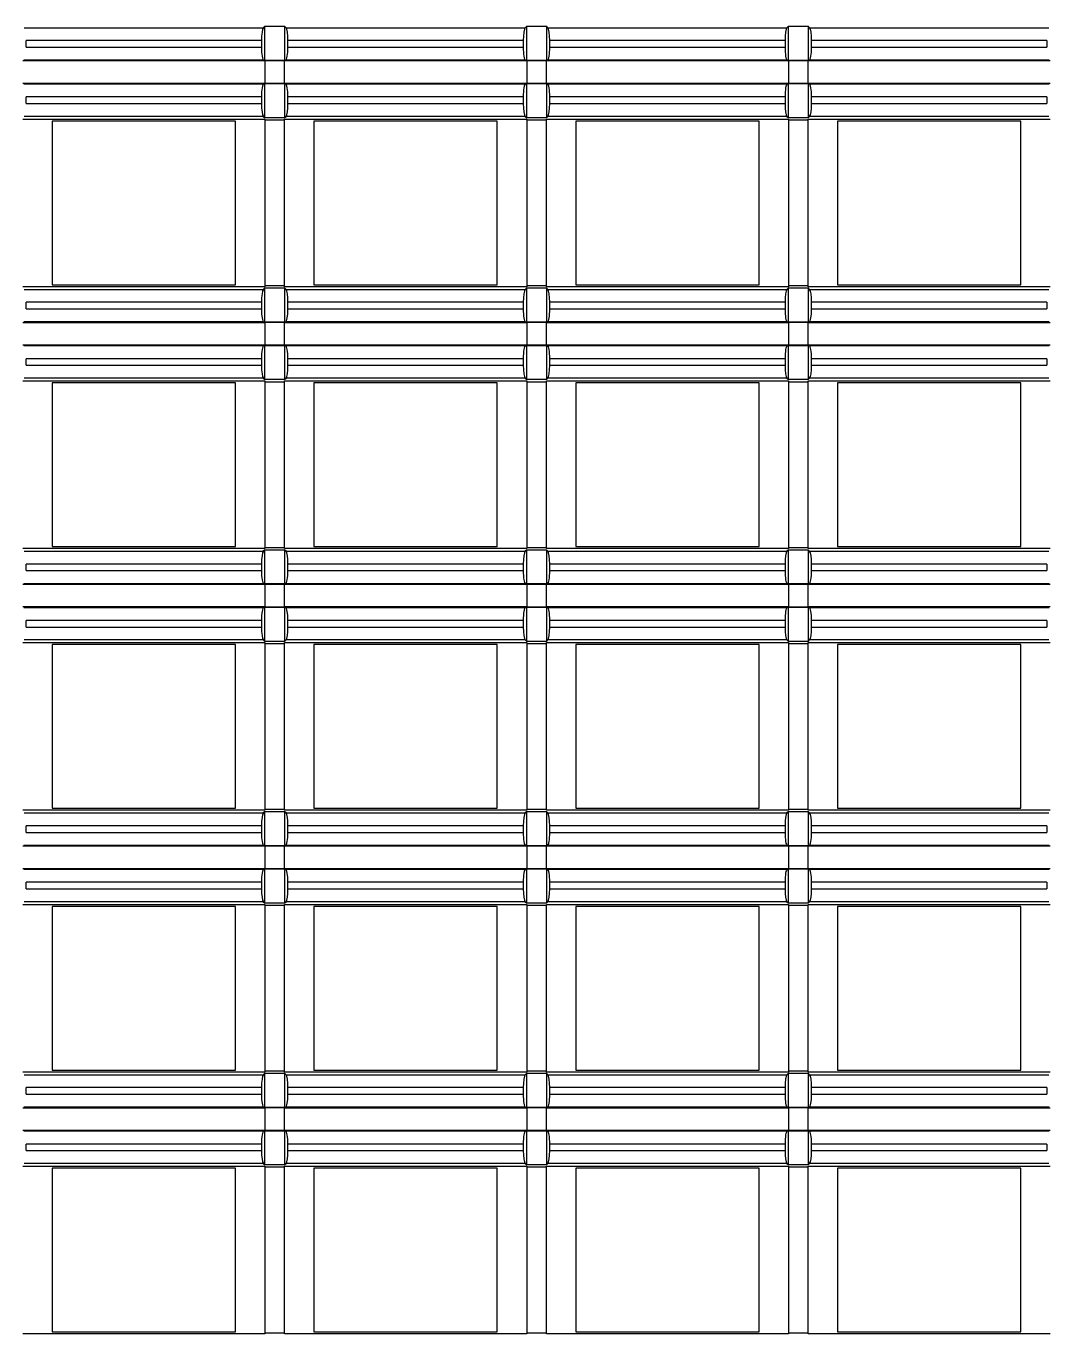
# Model space of a CAD drawing. Header units: inches. Extents: x 0 to 653, y 0 to 346.
# Drawn here: x 36.13 to 51.72, y 260.1 to 280.08 of the extents above; entities that cross this region are included whole.
import ezdxf

# ---------------------------------------------------------------- set-up
doc = ezdxf.new("R2010")
doc.units = ezdxf.units.IN
doc.header["$LTSCALE"] = 35.925693
doc.header["$MEASUREMENT"] = 0
doc.layers.add('2', color=7, linetype='CONTINUOUS')

msp = doc.modelspace()

# ---------------------------------------------------------------- linework, layer by layer
at = {"layer": '2', "color": 132, "linetype": 'Continuous', "true_color": 0x00cccc}
for p, q in [((36.096, 280.058), (39.749, 280.058)), ((39.773, 280.082), (39.749, 280.058)), ((39.773, 279.558), (39.773, 280.082)), ((39.773, 280.082), (40.073, 280.082)), ((40.073, 280.082), (40.073, 279.558)), ((40.096, 280.058), (40.073, 280.082)), ((40.096, 280.058), (43.749, 280.058)), ((43.773, 280.082), (43.749, 280.058)), ((43.773, 279.558), (43.773, 280.082)), ((43.773, 280.082), (44.073, 280.082)), ((44.073, 280.082), (44.073, 279.558)), ((44.096, 280.058), (44.073, 280.082)), ((44.096, 280.058), (47.749, 280.058)), ((47.773, 280.082), (47.749, 280.058)), ((47.773, 279.558), (47.773, 280.082)), ((47.773, 280.082), (48.073, 280.082)), ((48.073, 280.082), (48.073, 279.558)), ((48.096, 280.058), (48.073, 280.082)), ((48.096, 280.058), (51.749, 280.058)), ((36.125, 279.762), (36.125, 279.861)), ((39.72, 279.861), (36.125, 279.861)), ((36.125, 279.762), (39.72, 279.762)), ((39.72, 279.861), (39.72, 279.762)), ((40.125, 279.762), (40.125, 279.861)), ((43.72, 279.861), (40.125, 279.861)), ((40.125, 279.762), (43.72, 279.762)), ((43.72, 279.861), (43.72, 279.762)), ((44.125, 279.762), (44.125, 279.861)), ((47.72, 279.861), (44.125, 279.861)), ((44.125, 279.762), (47.72, 279.762)), ((47.72, 279.861), (47.72, 279.762)), ((48.125, 279.762), (48.125, 279.861)), ((51.72, 279.861), (48.125, 279.861)), ((48.125, 279.762), (51.72, 279.762)), ((51.72, 279.861), (51.72, 279.762)), ((36.073, 279.555), (39.773, 279.555)), ((39.754, 279.562), (36.091, 279.562)), ((39.754, 279.562), (39.773, 279.558)), ((40.073, 279.558), (39.773, 279.558)), ((39.773, 279.555), (39.773, 279.207)), ((40.073, 279.551), (39.773, 279.551)), ((40.073, 279.558), (40.091, 279.562)), ((40.073, 279.207), (40.073, 279.555)), ((40.073, 279.555), (43.773, 279.555)), ((43.754, 279.562), (40.091, 279.562)), ((43.754, 279.562), (43.773, 279.558)), ((44.073, 279.558), (43.773, 279.558)), ((43.773, 279.555), (43.773, 279.207)), ((44.073, 279.551), (43.773, 279.551)), ((44.073, 279.558), (44.091, 279.562)), ((44.073, 279.207), (44.073, 279.555)), ((44.073, 279.555), (47.773, 279.555)), ((47.754, 279.562), (44.091, 279.562)), ((47.754, 279.562), (47.773, 279.558)), ((48.073, 279.558), (47.773, 279.558)), ((47.773, 279.555), (47.773, 279.207)), ((48.073, 279.551), (47.773, 279.551)), ((48.073, 279.558), (48.091, 279.562)), ((48.073, 279.207), (48.073, 279.555)), ((48.073, 279.555), (51.773, 279.555)), ((51.754, 279.562), (48.091, 279.562)), ((39.773, 279.207), (36.073, 279.207)), ((36.091, 279.2), (39.754, 279.2)), ((39.773, 279.203), (39.754, 279.2)), ((39.773, 279.21), (40.073, 279.21)), ((39.773, 278.68), (39.773, 279.203)), ((39.773, 279.203), (40.073, 279.203)), ((43.773, 279.207), (40.073, 279.207)), ((40.073, 279.203), (40.073, 278.68)), ((40.091, 279.2), (40.073, 279.203)), ((40.091, 279.2), (43.754, 279.2)), ((43.773, 279.203), (43.754, 279.2)), ((43.773, 279.21), (44.073, 279.21)), ((43.773, 278.68), (43.773, 279.203)), ((43.773, 279.203), (44.073, 279.203)), ((47.773, 279.207), (44.073, 279.207)), ((44.073, 279.203), (44.073, 278.68)), ((44.091, 279.2), (44.073, 279.203)), ((44.091, 279.2), (47.754, 279.2)), ((47.773, 279.203), (47.754, 279.2)), ((47.773, 279.21), (48.073, 279.21)), ((47.773, 278.68), (47.773, 279.203)), ((47.773, 279.203), (48.073, 279.203)), ((51.773, 279.207), (48.073, 279.207)), ((48.073, 279.203), (48.073, 278.68)), ((48.091, 279.2), (48.073, 279.203)), ((48.091, 279.2), (51.754, 279.2)), ((36.125, 278.9), (36.125, 279)), ((39.72, 279), (36.125, 279)), ((39.72, 279), (39.72, 278.9)), ((40.125, 278.9), (40.125, 279)), ((43.72, 279), (40.125, 279)), ((43.72, 279), (43.72, 278.9)), ((44.125, 278.9), (44.125, 279)), ((47.72, 279), (44.125, 279)), ((47.72, 279), (47.72, 278.9)), ((48.125, 278.9), (48.125, 279)), ((51.72, 279), (48.125, 279)), ((51.72, 279), (51.72, 278.9)), ((36.125, 278.9), (39.72, 278.9)), ((40.125, 278.9), (43.72, 278.9)), ((44.125, 278.9), (47.72, 278.9)), ((48.125, 278.9), (51.72, 278.9)), ((36.073, 278.662), (39.773, 278.662)), ((39.749, 278.703), (36.096, 278.703)), ((36.523, 278.631), (36.523, 276.131)), ((39.323, 278.631), (36.523, 278.631)), ((39.323, 276.131), (39.323, 278.631)), ((39.749, 278.703), (39.773, 278.68)), ((40.073, 278.68), (39.773, 278.68)), ((39.773, 278.662), (39.773, 276.099)), ((40.073, 278.644), (39.773, 278.644)), ((40.073, 278.68), (40.096, 278.703)), ((40.073, 276.099), (40.073, 278.662)), ((40.073, 278.662), (43.773, 278.662)), ((43.749, 278.703), (40.096, 278.703)), ((40.523, 278.631), (40.523, 276.131)), ((43.323, 278.631), (40.523, 278.631)), ((43.323, 276.131), (43.323, 278.631)), ((43.749, 278.703), (43.773, 278.68)), ((44.073, 278.68), (43.773, 278.68)), ((43.773, 278.662), (43.773, 276.099)), ((44.073, 278.644), (43.773, 278.644)), ((44.073, 278.68), (44.096, 278.703)), ((44.073, 276.099), (44.073, 278.662)), ((44.073, 278.662), (47.773, 278.662)), ((47.749, 278.703), (44.096, 278.703)), ((44.523, 278.631), (44.523, 276.131)), ((47.323, 278.631), (44.523, 278.631)), ((47.323, 276.131), (47.323, 278.631)), ((47.749, 278.703), (47.773, 278.68)), ((48.073, 278.68), (47.773, 278.68)), ((47.773, 278.662), (47.773, 276.099)), ((48.073, 278.644), (47.773, 278.644)), ((48.073, 278.68), (48.096, 278.703)), ((48.073, 276.099), (48.073, 278.662)), ((48.073, 278.662), (51.773, 278.662)), ((51.749, 278.703), (48.096, 278.703)), ((48.523, 278.631), (48.523, 276.131)), ((51.323, 278.631), (48.523, 278.631)), ((51.323, 276.131), (51.323, 278.631)), ((39.773, 276.099), (36.073, 276.099)), ((36.096, 276.059), (39.749, 276.059)), ((36.523, 276.131), (39.323, 276.131)), ((39.773, 276.082), (39.749, 276.059)), ((39.773, 276.117), (40.073, 276.117)), ((39.773, 275.558), (39.773, 276.082)), ((39.773, 276.082), (40.073, 276.082)), ((43.773, 276.099), (40.073, 276.099)), ((40.073, 276.082), (40.073, 275.558)), ((40.096, 276.059), (40.073, 276.082)), ((40.096, 276.059), (43.749, 276.059)), ((40.523, 276.131), (43.323, 276.131)), ((43.773, 276.082), (43.749, 276.059)), ((43.773, 276.117), (44.073, 276.117)), ((43.773, 275.558), (43.773, 276.082)), ((43.773, 276.082), (44.073, 276.082)), ((47.773, 276.099), (44.073, 276.099)), ((44.073, 276.082), (44.073, 275.558)), ((44.096, 276.059), (44.073, 276.082)), ((44.096, 276.059), (47.749, 276.059)), ((44.523, 276.131), (47.323, 276.131)), ((47.773, 276.082), (47.749, 276.059)), ((47.773, 276.117), (48.073, 276.117)), ((47.773, 275.558), (47.773, 276.082)), ((47.773, 276.082), (48.073, 276.082)), ((51.773, 276.099), (48.073, 276.099)), ((48.073, 276.082), (48.073, 275.558)), ((48.096, 276.059), (48.073, 276.082)), ((48.096, 276.059), (51.749, 276.059)), ((48.523, 276.131), (51.323, 276.131)), ((36.125, 275.762), (36.125, 275.862)), ((39.72, 275.862), (36.125, 275.862)), ((36.125, 275.762), (39.72, 275.762)), ((39.72, 275.862), (39.72, 275.762)), ((40.125, 275.762), (40.125, 275.862)), ((43.72, 275.862), (40.125, 275.862)), ((40.125, 275.762), (43.72, 275.762)), ((43.72, 275.862), (43.72, 275.762)), ((44.125, 275.762), (44.125, 275.862)), ((47.72, 275.862), (44.125, 275.862)), ((44.125, 275.762), (47.72, 275.762)), ((47.72, 275.862), (47.72, 275.762)), ((48.125, 275.762), (48.125, 275.862)), ((51.72, 275.862), (48.125, 275.862)), ((48.125, 275.762), (51.72, 275.762)), ((51.72, 275.862), (51.72, 275.762)), ((36.073, 275.555), (39.773, 275.555)), ((39.754, 275.562), (36.091, 275.562)), ((39.754, 275.562), (39.773, 275.558)), ((40.073, 275.558), (39.773, 275.558)), ((39.773, 275.555), (39.773, 275.207)), ((40.073, 275.558), (40.091, 275.562)), ((40.073, 275.207), (40.073, 275.555)), ((40.073, 275.555), (43.773, 275.555)), ((43.754, 275.562), (40.091, 275.562)), ((43.754, 275.562), (43.773, 275.558)), ((44.073, 275.558), (43.773, 275.558)), ((43.773, 275.555), (43.773, 275.207)), ((44.073, 275.558), (44.091, 275.562)), ((44.073, 275.207), (44.073, 275.555)), ((44.073, 275.555), (47.773, 275.555)), ((47.754, 275.562), (44.091, 275.562)), ((47.754, 275.562), (47.773, 275.558)), ((48.073, 275.558), (47.773, 275.558)), ((47.773, 275.555), (47.773, 275.207)), ((48.073, 275.558), (48.091, 275.562)), ((48.073, 275.207), (48.073, 275.555)), ((48.073, 275.555), (51.773, 275.555)), ((51.754, 275.562), (48.091, 275.562)), ((40.073, 275.551), (39.773, 275.551)), ((44.073, 275.551), (43.773, 275.551)), ((48.073, 275.551), (47.773, 275.551)), ((39.773, 275.207), (36.073, 275.207)), ((36.091, 275.2), (39.754, 275.2)), ((39.773, 275.203), (39.754, 275.2)), ((39.773, 275.21), (40.073, 275.21)), ((39.773, 274.68), (39.773, 275.203)), ((39.773, 275.203), (40.073, 275.203)), ((43.773, 275.207), (40.073, 275.207)), ((40.073, 275.203), (40.073, 274.68)), ((40.091, 275.2), (40.073, 275.203)), ((40.091, 275.2), (43.754, 275.2)), ((43.773, 275.203), (43.754, 275.2)), ((43.773, 275.21), (44.073, 275.21)), ((43.773, 274.68), (43.773, 275.203)), ((43.773, 275.203), (44.073, 275.203)), ((47.773, 275.207), (44.073, 275.207)), ((44.073, 275.203), (44.073, 274.68)), ((44.091, 275.2), (44.073, 275.203)), ((44.091, 275.2), (47.754, 275.2)), ((47.773, 275.203), (47.754, 275.2)), ((47.773, 275.21), (48.073, 275.21)), ((47.773, 274.68), (47.773, 275.203)), ((47.773, 275.203), (48.073, 275.203)), ((51.773, 275.207), (48.073, 275.207)), ((48.073, 275.203), (48.073, 274.68)), ((48.091, 275.2), (48.073, 275.203)), ((48.091, 275.2), (51.754, 275.2)), ((36.125, 274.9), (36.125, 275)), ((39.72, 275), (36.125, 275)), ((39.72, 275), (39.72, 274.9)), ((40.125, 274.9), (40.125, 275)), ((43.72, 275), (40.125, 275)), ((43.72, 275), (43.72, 274.9)), ((44.125, 274.9), (44.125, 275)), ((47.72, 275), (44.125, 275)), ((47.72, 275), (47.72, 274.9)), ((48.125, 274.9), (48.125, 275)), ((51.72, 275), (48.125, 275)), ((51.72, 275), (51.72, 274.9)), ((36.125, 274.9), (39.72, 274.9)), ((40.125, 274.9), (43.72, 274.9)), ((44.125, 274.9), (47.72, 274.9)), ((48.125, 274.9), (51.72, 274.9)), ((36.073, 274.662), (39.773, 274.662)), ((39.749, 274.703), (36.096, 274.703)), ((36.523, 274.631), (36.523, 272.131)), ((39.323, 274.631), (36.523, 274.631)), ((39.323, 272.131), (39.323, 274.631)), ((39.749, 274.703), (39.773, 274.68)), ((40.073, 274.68), (39.773, 274.68)), ((39.773, 274.662), (39.773, 272.1)), ((40.073, 274.644), (39.773, 274.644)), ((40.073, 274.68), (40.096, 274.703)), ((40.073, 272.1), (40.073, 274.662)), ((40.073, 274.662), (43.773, 274.662)), ((43.749, 274.703), (40.096, 274.703)), ((40.523, 274.631), (40.523, 272.131)), ((43.323, 274.631), (40.523, 274.631)), ((43.323, 272.131), (43.323, 274.631)), ((43.749, 274.703), (43.773, 274.68)), ((44.073, 274.68), (43.773, 274.68)), ((43.773, 274.662), (43.773, 272.1)), ((44.073, 274.644), (43.773, 274.644)), ((44.073, 274.68), (44.096, 274.703)), ((44.073, 272.1), (44.073, 274.662)), ((44.073, 274.662), (47.773, 274.662)), ((47.749, 274.703), (44.096, 274.703)), ((44.523, 274.631), (44.523, 272.131)), ((47.323, 274.631), (44.523, 274.631)), ((47.323, 272.131), (47.323, 274.631)), ((47.749, 274.703), (47.773, 274.68)), ((48.073, 274.68), (47.773, 274.68)), ((47.773, 274.662), (47.773, 272.1)), ((48.073, 274.644), (47.773, 274.644)), ((48.073, 274.68), (48.096, 274.703)), ((48.073, 272.1), (48.073, 274.662)), ((48.073, 274.662), (51.773, 274.662)), ((51.749, 274.703), (48.096, 274.703)), ((48.523, 274.631), (48.523, 272.131)), ((51.323, 274.631), (48.523, 274.631)), ((51.323, 272.131), (51.323, 274.631)), ((39.773, 272.1), (36.073, 272.1)), ((36.096, 272.059), (39.749, 272.059)), ((36.523, 272.131), (39.323, 272.131)), ((39.773, 272.082), (39.749, 272.059)), ((39.773, 272.117), (40.073, 272.117)), ((39.773, 271.558), (39.773, 272.082)), ((39.773, 272.082), (40.073, 272.082)), ((43.773, 272.1), (40.073, 272.1)), ((40.073, 272.082), (40.073, 271.558)), ((40.096, 272.059), (40.073, 272.082)), ((40.096, 272.059), (43.749, 272.059)), ((40.523, 272.131), (43.323, 272.131)), ((43.773, 272.082), (43.749, 272.059)), ((43.773, 272.117), (44.073, 272.117)), ((43.773, 271.558), (43.773, 272.082)), ((43.773, 272.082), (44.073, 272.082)), ((47.773, 272.1), (44.073, 272.1)), ((44.073, 272.082), (44.073, 271.558)), ((44.096, 272.059), (44.073, 272.082)), ((44.096, 272.059), (47.749, 272.059)), ((44.523, 272.131), (47.323, 272.131)), ((47.773, 272.082), (47.749, 272.059)), ((47.773, 272.117), (48.073, 272.117)), ((47.773, 271.558), (47.773, 272.082)), ((47.773, 272.082), (48.073, 272.082)), ((51.773, 272.1), (48.073, 272.1)), ((48.073, 272.082), (48.073, 271.558)), ((48.096, 272.059), (48.073, 272.082)), ((48.096, 272.059), (51.749, 272.059)), ((48.523, 272.131), (51.323, 272.131)), ((36.125, 271.762), (36.125, 271.862)), ((39.72, 271.862), (36.125, 271.862)), ((36.125, 271.762), (39.72, 271.762)), ((39.72, 271.862), (39.72, 271.762)), ((40.125, 271.762), (40.125, 271.862)), ((43.72, 271.862), (40.125, 271.862)), ((40.125, 271.762), (43.72, 271.762)), ((43.72, 271.862), (43.72, 271.762)), ((44.125, 271.762), (44.125, 271.862)), ((47.72, 271.862), (44.125, 271.862)), ((44.125, 271.762), (47.72, 271.762)), ((47.72, 271.862), (47.72, 271.762)), ((48.125, 271.762), (48.125, 271.862)), ((51.72, 271.862), (48.125, 271.862)), ((48.125, 271.762), (51.72, 271.762)), ((51.72, 271.862), (51.72, 271.762)), ((39.754, 271.562), (36.091, 271.562)), ((39.754, 271.562), (39.773, 271.558)), ((40.073, 271.558), (39.773, 271.558)), ((40.073, 271.558), (40.091, 271.562)), ((43.754, 271.562), (40.091, 271.562)), ((43.754, 271.562), (43.773, 271.558)), ((44.073, 271.558), (43.773, 271.558)), ((44.073, 271.558), (44.091, 271.562)), ((47.754, 271.562), (44.091, 271.562)), ((47.754, 271.562), (47.773, 271.558)), ((48.073, 271.558), (47.773, 271.558)), ((48.073, 271.558), (48.091, 271.562)), ((51.754, 271.562), (48.091, 271.562)), ((36.073, 271.555), (39.773, 271.555)), ((39.773, 271.555), (39.773, 271.207)), ((40.073, 271.551), (39.773, 271.551)), ((40.073, 271.207), (40.073, 271.555)), ((40.073, 271.555), (43.773, 271.555)), ((43.773, 271.555), (43.773, 271.207)), ((44.073, 271.551), (43.773, 271.551)), ((44.073, 271.207), (44.073, 271.555)), ((44.073, 271.555), (47.773, 271.555)), ((47.773, 271.555), (47.773, 271.207)), ((48.073, 271.551), (47.773, 271.551)), ((48.073, 271.207), (48.073, 271.555)), ((48.073, 271.555), (51.773, 271.555)), ((39.773, 271.207), (36.073, 271.207)), ((36.091, 271.2), (39.754, 271.2)), ((39.773, 271.203), (39.754, 271.2)), ((39.773, 271.21), (40.073, 271.21)), ((39.773, 270.68), (39.773, 271.203)), ((39.773, 271.203), (40.073, 271.203)), ((43.773, 271.207), (40.073, 271.207)), ((40.073, 271.203), (40.073, 270.68)), ((40.091, 271.2), (40.073, 271.203)), ((40.091, 271.2), (43.754, 271.2)), ((43.773, 271.203), (43.754, 271.2)), ((43.773, 271.21), (44.073, 271.21)), ((43.773, 270.68), (43.773, 271.203)), ((43.773, 271.203), (44.073, 271.203)), ((47.773, 271.207), (44.073, 271.207)), ((44.073, 271.203), (44.073, 270.68)), ((44.091, 271.2), (44.073, 271.203)), ((44.091, 271.2), (47.754, 271.2)), ((47.773, 271.203), (47.754, 271.2)), ((47.773, 271.21), (48.073, 271.21)), ((47.773, 270.68), (47.773, 271.203)), ((47.773, 271.203), (48.073, 271.203)), ((51.773, 271.207), (48.073, 271.207)), ((48.073, 271.203), (48.073, 270.68)), ((48.091, 271.2), (48.073, 271.203)), ((48.091, 271.2), (51.754, 271.2)), ((36.125, 270.9), (36.125, 271)), ((39.72, 271), (36.125, 271)), ((39.72, 271), (39.72, 270.9)), ((40.125, 270.9), (40.125, 271)), ((43.72, 271), (40.125, 271)), ((43.72, 271), (43.72, 270.9)), ((44.125, 270.9), (44.125, 271)), ((47.72, 271), (44.125, 271)), ((47.72, 271), (47.72, 270.9)), ((48.125, 270.9), (48.125, 271)), ((51.72, 271), (48.125, 271)), ((51.72, 271), (51.72, 270.9)), ((36.125, 270.9), (39.72, 270.9)), ((40.125, 270.9), (43.72, 270.9)), ((44.125, 270.9), (47.72, 270.9)), ((48.125, 270.9), (51.72, 270.9)), ((36.073, 270.662), (39.773, 270.662)), ((39.749, 270.703), (36.096, 270.703)), ((36.523, 270.631), (36.523, 268.131)), ((39.323, 270.631), (36.523, 270.631)), ((39.323, 268.131), (39.323, 270.631)), ((39.749, 270.703), (39.773, 270.68)), ((40.073, 270.68), (39.773, 270.68)), ((39.773, 270.662), (39.773, 268.1)), ((40.073, 270.645), (39.773, 270.645)), ((40.073, 270.68), (40.096, 270.703)), ((40.073, 268.1), (40.073, 270.662)), ((40.073, 270.662), (43.773, 270.662)), ((43.749, 270.703), (40.096, 270.703)), ((40.523, 270.631), (40.523, 268.131)), ((43.323, 270.631), (40.523, 270.631)), ((43.323, 268.131), (43.323, 270.631)), ((43.749, 270.703), (43.773, 270.68)), ((44.073, 270.68), (43.773, 270.68)), ((43.773, 270.662), (43.773, 268.1)), ((44.073, 270.645), (43.773, 270.645)), ((44.073, 270.68), (44.096, 270.703)), ((44.073, 268.1), (44.073, 270.662)), ((44.073, 270.662), (47.773, 270.662)), ((47.749, 270.703), (44.096, 270.703)), ((44.523, 270.631), (44.523, 268.131)), ((47.323, 270.631), (44.523, 270.631)), ((47.323, 268.131), (47.323, 270.631)), ((47.749, 270.703), (47.773, 270.68)), ((48.073, 270.68), (47.773, 270.68)), ((47.773, 270.662), (47.773, 268.1)), ((48.073, 270.645), (47.773, 270.645)), ((48.073, 270.68), (48.096, 270.703)), ((48.073, 268.1), (48.073, 270.662)), ((48.073, 270.662), (51.773, 270.662)), ((51.749, 270.703), (48.096, 270.703)), ((48.523, 270.631), (48.523, 268.131)), ((51.323, 270.631), (48.523, 270.631)), ((51.323, 268.131), (51.323, 270.631)), ((39.773, 268.1), (36.073, 268.1)), ((36.096, 268.059), (39.749, 268.059)), ((36.523, 268.131), (39.323, 268.131)), ((39.773, 268.082), (39.749, 268.059)), ((39.773, 268.117), (40.073, 268.117)), ((39.773, 267.558), (39.773, 268.082)), ((39.773, 268.082), (40.073, 268.082)), ((43.773, 268.1), (40.073, 268.1)), ((40.073, 268.082), (40.073, 267.558)), ((40.096, 268.059), (40.073, 268.082)), ((40.096, 268.059), (43.749, 268.059)), ((40.523, 268.131), (43.323, 268.131)), ((43.773, 268.082), (43.749, 268.059)), ((43.773, 268.117), (44.073, 268.117)), ((43.773, 267.558), (43.773, 268.082)), ((43.773, 268.082), (44.073, 268.082)), ((47.773, 268.1), (44.073, 268.1)), ((44.073, 268.082), (44.073, 267.558)), ((44.096, 268.059), (44.073, 268.082)), ((44.096, 268.059), (47.749, 268.059)), ((44.523, 268.131), (47.323, 268.131)), ((47.773, 268.082), (47.749, 268.059)), ((47.773, 268.117), (48.073, 268.117)), ((47.773, 267.558), (47.773, 268.082)), ((47.773, 268.082), (48.073, 268.082)), ((51.773, 268.1), (48.073, 268.1)), ((48.073, 268.082), (48.073, 267.558)), ((48.096, 268.059), (48.073, 268.082)), ((48.096, 268.059), (51.749, 268.059)), ((48.523, 268.131), (51.323, 268.131)), ((36.125, 267.762), (36.125, 267.862)), ((39.72, 267.862), (36.125, 267.862)), ((36.125, 267.762), (39.72, 267.762)), ((39.72, 267.862), (39.72, 267.762)), ((40.125, 267.762), (40.125, 267.862)), ((43.72, 267.862), (40.125, 267.862)), ((40.125, 267.762), (43.72, 267.762)), ((43.72, 267.862), (43.72, 267.762)), ((44.125, 267.762), (44.125, 267.862)), ((47.72, 267.862), (44.125, 267.862)), ((44.125, 267.762), (47.72, 267.762)), ((47.72, 267.862), (47.72, 267.762)), ((48.125, 267.762), (48.125, 267.862)), ((51.72, 267.862), (48.125, 267.862)), ((48.125, 267.762), (51.72, 267.762)), ((51.72, 267.862), (51.72, 267.762)), ((39.754, 267.562), (36.091, 267.562)), ((39.754, 267.562), (39.773, 267.558)), ((40.073, 267.558), (40.091, 267.562)), ((43.754, 267.562), (40.091, 267.562)), ((43.754, 267.562), (43.773, 267.558)), ((44.073, 267.558), (44.091, 267.562)), ((47.754, 267.562), (44.091, 267.562)), ((47.754, 267.562), (47.773, 267.558)), ((48.073, 267.558), (48.091, 267.562)), ((51.754, 267.562), (48.091, 267.562)), ((36.073, 267.555), (39.773, 267.555)), ((40.073, 267.558), (39.773, 267.558)), ((39.773, 267.555), (39.773, 267.207)), ((40.073, 267.551), (39.773, 267.551)), ((40.073, 267.207), (40.073, 267.555)), ((40.073, 267.555), (43.773, 267.555)), ((44.073, 267.558), (43.773, 267.558)), ((43.773, 267.555), (43.773, 267.207)), ((44.073, 267.551), (43.773, 267.551)), ((44.073, 267.207), (44.073, 267.555)), ((44.073, 267.555), (47.773, 267.555)), ((48.073, 267.558), (47.773, 267.558)), ((47.773, 267.555), (47.773, 267.207)), ((48.073, 267.551), (47.773, 267.551)), ((48.073, 267.207), (48.073, 267.555)), ((48.073, 267.555), (51.773, 267.555)), ((39.773, 267.207), (36.073, 267.207)), ((36.091, 267.2), (39.754, 267.2)), ((39.773, 267.203), (39.754, 267.2)), ((39.773, 267.21), (40.073, 267.21)), ((39.773, 266.68), (39.773, 267.203)), ((39.773, 267.203), (40.073, 267.203)), ((43.773, 267.207), (40.073, 267.207)), ((40.073, 267.203), (40.073, 266.68)), ((40.091, 267.2), (40.073, 267.203)), ((40.091, 267.2), (43.754, 267.2)), ((43.773, 267.203), (43.754, 267.2)), ((43.773, 267.21), (44.073, 267.21)), ((43.773, 266.68), (43.773, 267.203)), ((43.773, 267.203), (44.073, 267.203)), ((47.773, 267.207), (44.073, 267.207)), ((44.073, 267.203), (44.073, 266.68)), ((44.091, 267.2), (44.073, 267.203)), ((44.091, 267.2), (47.754, 267.2)), ((47.773, 267.203), (47.754, 267.2)), ((47.773, 267.21), (48.073, 267.21)), ((47.773, 266.68), (47.773, 267.203)), ((47.773, 267.203), (48.073, 267.203)), ((51.773, 267.207), (48.073, 267.207)), ((48.073, 267.203), (48.073, 266.68)), ((48.091, 267.2), (48.073, 267.203)), ((48.091, 267.2), (51.754, 267.2)), ((36.125, 266.9), (36.125, 267)), ((39.72, 267), (36.125, 267)), ((39.72, 267), (39.72, 266.9)), ((40.125, 266.9), (40.125, 267)), ((43.72, 267), (40.125, 267)), ((43.72, 267), (43.72, 266.9)), ((44.125, 266.9), (44.125, 267)), ((47.72, 267), (44.125, 267)), ((47.72, 267), (47.72, 266.9)), ((48.125, 266.9), (48.125, 267)), ((51.72, 267), (48.125, 267)), ((51.72, 267), (51.72, 266.9)), ((36.125, 266.9), (39.72, 266.9)), ((40.125, 266.9), (43.72, 266.9)), ((44.125, 266.9), (47.72, 266.9)), ((48.125, 266.9), (51.72, 266.9)), ((36.073, 266.662), (39.773, 266.662)), ((39.749, 266.703), (36.096, 266.703)), ((36.523, 266.631), (36.523, 264.131)), ((39.323, 266.631), (36.523, 266.631)), ((39.323, 264.131), (39.323, 266.631)), ((39.749, 266.703), (39.773, 266.68)), ((40.073, 266.68), (39.773, 266.68)), ((39.773, 266.662), (39.773, 264.1)), ((40.073, 266.645), (39.773, 266.645)), ((40.073, 266.68), (40.096, 266.703)), ((40.073, 264.1), (40.073, 266.662)), ((40.073, 266.662), (43.773, 266.662)), ((43.749, 266.703), (40.096, 266.703)), ((40.523, 266.631), (40.523, 264.131)), ((43.323, 266.631), (40.523, 266.631)), ((43.323, 264.131), (43.323, 266.631)), ((43.749, 266.703), (43.773, 266.68)), ((44.073, 266.68), (43.773, 266.68)), ((43.773, 266.662), (43.773, 264.1)), ((44.073, 266.645), (43.773, 266.645)), ((44.073, 266.68), (44.096, 266.703)), ((44.073, 264.1), (44.073, 266.662)), ((44.073, 266.662), (47.773, 266.662)), ((47.749, 266.703), (44.096, 266.703)), ((44.523, 266.631), (44.523, 264.131)), ((47.323, 266.631), (44.523, 266.631)), ((47.323, 264.131), (47.323, 266.631)), ((47.749, 266.703), (47.773, 266.68)), ((48.073, 266.68), (47.773, 266.68)), ((47.773, 266.662), (47.773, 264.1)), ((48.073, 266.645), (47.773, 266.645)), ((48.073, 266.68), (48.096, 266.703)), ((48.073, 264.1), (48.073, 266.662)), ((48.073, 266.662), (51.773, 266.662)), ((51.749, 266.703), (48.096, 266.703)), ((48.523, 266.631), (48.523, 264.131)), ((51.323, 266.631), (48.523, 266.631)), ((51.323, 264.131), (51.323, 266.631)), ((39.773, 264.1), (36.073, 264.1)), ((36.096, 264.059), (39.749, 264.059)), ((36.523, 264.131), (39.323, 264.131)), ((39.773, 264.082), (39.749, 264.059)), ((39.773, 264.117), (40.073, 264.117)), ((39.773, 263.558), (39.773, 264.082)), ((39.773, 264.082), (40.073, 264.082)), ((43.773, 264.1), (40.073, 264.1)), ((40.073, 264.082), (40.073, 263.558)), ((40.096, 264.059), (40.073, 264.082)), ((40.096, 264.059), (43.749, 264.059)), ((40.523, 264.131), (43.323, 264.131)), ((43.773, 264.082), (43.749, 264.059)), ((43.773, 264.117), (44.073, 264.117)), ((43.773, 263.558), (43.773, 264.082)), ((43.773, 264.082), (44.073, 264.082)), ((47.773, 264.1), (44.073, 264.1)), ((44.073, 264.082), (44.073, 263.558)), ((44.096, 264.059), (44.073, 264.082)), ((44.096, 264.059), (47.749, 264.059)), ((44.523, 264.131), (47.323, 264.131)), ((47.773, 264.082), (47.749, 264.059)), ((47.773, 264.117), (48.073, 264.117)), ((47.773, 263.558), (47.773, 264.082)), ((47.773, 264.082), (48.073, 264.082)), ((51.773, 264.1), (48.073, 264.1)), ((48.073, 264.082), (48.073, 263.558)), ((48.096, 264.059), (48.073, 264.082)), ((48.096, 264.059), (51.749, 264.059)), ((48.523, 264.131), (51.323, 264.131)), ((36.125, 263.762), (36.125, 263.862)), ((39.72, 263.862), (36.125, 263.862)), ((39.72, 263.862), (39.72, 263.762)), ((40.125, 263.762), (40.125, 263.862)), ((43.72, 263.862), (40.125, 263.862)), ((43.72, 263.862), (43.72, 263.762)), ((44.125, 263.762), (44.125, 263.862)), ((47.72, 263.862), (44.125, 263.862)), ((47.72, 263.862), (47.72, 263.762)), ((48.125, 263.762), (48.125, 263.862)), ((51.72, 263.862), (48.125, 263.862)), ((51.72, 263.862), (51.72, 263.762)), ((36.125, 263.762), (39.72, 263.762)), ((40.125, 263.762), (43.72, 263.762)), ((44.125, 263.762), (47.72, 263.762)), ((48.125, 263.762), (51.72, 263.762)), ((36.073, 263.555), (39.773, 263.555)), ((39.754, 263.562), (36.091, 263.562)), ((39.754, 263.562), (39.773, 263.558)), ((40.073, 263.558), (39.773, 263.558)), ((39.773, 263.555), (39.773, 263.207)), ((40.073, 263.551), (39.773, 263.551)), ((40.073, 263.558), (40.091, 263.562)), ((40.073, 263.207), (40.073, 263.555)), ((40.073, 263.555), (43.773, 263.555)), ((43.754, 263.562), (40.091, 263.562)), ((43.754, 263.562), (43.773, 263.558)), ((44.073, 263.558), (43.773, 263.558)), ((43.773, 263.555), (43.773, 263.207)), ((44.073, 263.551), (43.773, 263.551)), ((44.073, 263.558), (44.091, 263.562)), ((44.073, 263.207), (44.073, 263.555)), ((44.073, 263.555), (47.773, 263.555)), ((47.754, 263.562), (44.091, 263.562)), ((47.754, 263.562), (47.773, 263.558)), ((48.073, 263.558), (47.773, 263.558)), ((47.773, 263.555), (47.773, 263.207)), ((48.073, 263.551), (47.773, 263.551)), ((48.073, 263.558), (48.091, 263.562)), ((48.073, 263.207), (48.073, 263.555)), ((48.073, 263.555), (51.773, 263.555)), ((51.754, 263.562), (48.091, 263.562)), ((39.773, 263.207), (36.073, 263.207)), ((36.091, 263.2), (39.754, 263.2)), ((39.773, 263.203), (39.754, 263.2)), ((39.773, 263.21), (40.073, 263.21)), ((39.773, 262.68), (39.773, 263.203)), ((39.773, 263.203), (40.073, 263.203)), ((43.773, 263.207), (40.073, 263.207)), ((40.073, 263.203), (40.073, 262.68)), ((40.091, 263.2), (40.073, 263.203)), ((40.091, 263.2), (43.754, 263.2)), ((43.773, 263.203), (43.754, 263.2)), ((43.773, 263.21), (44.073, 263.21)), ((43.773, 262.68), (43.773, 263.203)), ((43.773, 263.203), (44.073, 263.203)), ((47.773, 263.207), (44.073, 263.207)), ((44.073, 263.203), (44.073, 262.68)), ((44.091, 263.2), (44.073, 263.203)), ((44.091, 263.2), (47.754, 263.2)), ((47.773, 263.203), (47.754, 263.2)), ((47.773, 263.21), (48.073, 263.21)), ((47.773, 262.68), (47.773, 263.203)), ((47.773, 263.203), (48.073, 263.203)), ((51.773, 263.207), (48.073, 263.207)), ((48.073, 263.203), (48.073, 262.68)), ((48.091, 263.2), (48.073, 263.203)), ((48.091, 263.2), (51.754, 263.2)), ((36.125, 262.9), (36.125, 263)), ((39.72, 263), (36.125, 263)), ((39.72, 263), (39.72, 262.9)), ((40.125, 262.9), (40.125, 263)), ((43.72, 263), (40.125, 263)), ((43.72, 263), (43.72, 262.9)), ((44.125, 262.9), (44.125, 263)), ((47.72, 263), (44.125, 263)), ((47.72, 263), (47.72, 262.9)), ((48.125, 262.9), (48.125, 263)), ((51.72, 263), (48.125, 263)), ((51.72, 263), (51.72, 262.9)), ((36.125, 262.9), (39.72, 262.9)), ((40.125, 262.9), (43.72, 262.9)), ((44.125, 262.9), (47.72, 262.9)), ((48.125, 262.9), (51.72, 262.9)), ((36.073, 262.662), (39.773, 262.662)), ((39.749, 262.703), (36.096, 262.703)), ((36.523, 262.631), (36.523, 260.131)), ((39.323, 262.631), (36.523, 262.631)), ((39.323, 260.131), (39.323, 262.631)), ((39.749, 262.703), (39.773, 262.68)), ((40.073, 262.68), (39.773, 262.68)), ((39.773, 262.662), (39.773, 260.1)), ((40.073, 262.645), (39.773, 262.645)), ((40.073, 262.68), (40.096, 262.703)), ((40.073, 260.1), (40.073, 262.662)), ((40.073, 262.662), (43.773, 262.662)), ((43.749, 262.703), (40.096, 262.703)), ((40.523, 262.631), (40.523, 260.131)), ((43.323, 262.631), (40.523, 262.631)), ((43.323, 260.131), (43.323, 262.631)), ((43.749, 262.703), (43.773, 262.68)), ((44.073, 262.68), (43.773, 262.68)), ((43.773, 262.662), (43.773, 260.1)), ((44.073, 262.645), (43.773, 262.645)), ((44.073, 262.68), (44.096, 262.703)), ((44.073, 260.1), (44.073, 262.662)), ((44.073, 262.662), (47.773, 262.662)), ((47.749, 262.703), (44.096, 262.703)), ((44.523, 262.631), (44.523, 260.131)), ((47.323, 262.631), (44.523, 262.631)), ((47.323, 260.131), (47.323, 262.631)), ((47.749, 262.703), (47.773, 262.68)), ((48.073, 262.68), (47.773, 262.68)), ((47.773, 262.662), (47.773, 260.1)), ((48.073, 262.645), (47.773, 262.645)), ((48.073, 262.68), (48.096, 262.703)), ((48.073, 260.1), (48.073, 262.662)), ((48.073, 262.662), (51.773, 262.662)), ((51.749, 262.703), (48.096, 262.703)), ((48.523, 262.631), (48.523, 260.131)), ((51.323, 262.631), (48.523, 262.631)), ((51.323, 260.131), (51.323, 262.631)), ((39.773, 260.1), (36.073, 260.1)), ((36.523, 260.131), (39.323, 260.131)), ((39.773, 260.117), (40.073, 260.117)), ((43.773, 260.1), (40.073, 260.1)), ((40.523, 260.131), (43.323, 260.131)), ((43.773, 260.117), (44.073, 260.117)), ((47.773, 260.1), (44.073, 260.1)), ((44.523, 260.131), (47.323, 260.131)), ((47.773, 260.117), (48.073, 260.117)), ((51.773, 260.1), (48.073, 260.1)), ((48.523, 260.131), (51.323, 260.131))]:
    msp.add_line(p, q, dxfattribs=at)
for centre, start_param, end_param in [((39.756, 279.861), 0.174533, 1.570796), ((40.09, 279.861), -1.570796, -0.174533), ((43.756, 279.861), 0.174533, 1.570796), ((44.09, 279.861), -1.570796, -0.174533), ((47.755, 279.861), 0.174533, 1.570796), ((48.09, 279.861), -1.570796, -0.174533), ((39.756, 279.762), -4.712389, -3.176499), ((40.09, 279.762), -3.106686, -1.570796), ((43.756, 279.762), 1.570796, 3.106686), ((44.09, 279.762), -3.106686, -1.570796), ((47.755, 279.762), 1.570796, 3.106686), ((48.09, 279.762), -3.106686, -1.570796), ((39.756, 279), 0.034907, 1.570796), ((40.09, 279), -1.570796, -0.034907), ((43.756, 279), 0.034907, 1.570796), ((44.09, 279), -1.570796, -0.034907), ((47.755, 279), 0.034907, 1.570796), ((48.09, 279), -1.570796, -0.034907), ((39.756, 278.9), 1.570796, 2.96706), ((40.09, 278.9), -2.96706, -1.570796), ((43.756, 278.9), 1.570796, 2.96706), ((44.09, 278.9), -2.96706, -1.570796), ((47.755, 278.9), 1.570796, 2.96706), ((48.09, 278.9), -2.96706, -1.570796), ((39.756, 275.862), 0.174533, 1.570796), ((40.09, 275.862), -1.570796, -0.174533), ((43.756, 275.862), 0.174533, 1.570796), ((44.09, 275.862), -1.570796, -0.174533), ((47.755, 275.862), 0.174533, 1.570796), ((48.09, 275.862), -1.570796, -0.174533), ((39.756, 275.762), -4.712389, -3.176499), ((40.09, 275.762), -3.106686, -1.570796), ((43.756, 275.762), 1.570796, 3.106686), ((44.09, 275.762), -3.106686, -1.570796), ((47.755, 275.762), 1.570796, 3.106686), ((48.09, 275.762), -3.106686, -1.570796), ((39.756, 275), 0.034907, 1.570796), ((40.09, 275), -1.570796, -0.034907), ((43.756, 275), 0.034907, 1.570796), ((44.09, 275), -1.570796, -0.034907), ((47.755, 275), 0.034907, 1.570796), ((48.09, 275), -1.570796, -0.034907), ((39.756, 274.9), 1.570796, 2.96706), ((40.09, 274.9), -2.96706, -1.570796), ((43.756, 274.9), 1.570796, 2.96706), ((44.09, 274.9), -2.96706, -1.570796), ((47.755, 274.9), 1.570796, 2.96706), ((48.09, 274.9), -2.96706, -1.570796), ((39.756, 271.862), 0.174533, 1.570796), ((40.09, 271.862), -1.570796, -0.174533), ((43.756, 271.862), 0.174533, 1.570796), ((44.09, 271.862), -1.570796, -0.174533), ((47.755, 271.862), 0.174533, 1.570796), ((48.09, 271.862), -1.570796, -0.174533), ((39.756, 271.762), -4.712389, -3.176499), ((40.09, 271.762), -3.106686, -1.570796), ((43.756, 271.762), 1.570796, 3.106686), ((44.09, 271.762), -3.106686, -1.570796), ((47.755, 271.762), 1.570796, 3.106686), ((48.09, 271.762), -3.106686, -1.570796), ((39.756, 271), 0.034907, 1.570796), ((40.09, 271), -1.570796, -0.034907), ((43.756, 271), 0.034907, 1.570796), ((44.09, 271), -1.570796, -0.034907), ((47.755, 271), 0.034907, 1.570796), ((48.09, 271), -1.570796, -0.034907), ((39.756, 270.9), 1.570796, 2.96706), ((40.09, 270.9), -2.96706, -1.570796), ((43.756, 270.9), 1.570796, 2.96706), ((44.09, 270.9), -2.96706, -1.570796), ((47.755, 270.9), 1.570796, 2.96706), ((48.09, 270.9), -2.96706, -1.570796), ((39.756, 267.862), 0.174533, 1.570796), ((40.09, 267.862), -1.570796, -0.174533), ((43.756, 267.862), 0.174533, 1.570796), ((44.09, 267.862), -1.570796, -0.174533), ((47.755, 267.862), 0.174533, 1.570796), ((48.09, 267.862), -1.570796, -0.174533), ((39.756, 267.762), 1.570796, 3.106686), ((40.09, 267.762), -3.106686, -1.570796), ((43.756, 267.762), 1.570796, 3.106686), ((44.09, 267.762), -3.106686, -1.570796), ((47.755, 267.762), 1.570796, 3.106686), ((48.09, 267.762), -3.106686, -1.570796), ((39.756, 267), 0.034907, 1.570796), ((40.09, 267), -1.570796, -0.034907), ((43.756, 267), 0.034907, 1.570796), ((44.09, 267), -1.570796, -0.034907), ((47.755, 267), 0.034907, 1.570796), ((48.09, 267), -1.570796, -0.034907), ((39.756, 266.9), 1.570796, 2.96706), ((40.09, 266.9), -2.96706, -1.570796), ((43.756, 266.9), 1.570796, 2.96706), ((44.09, 266.9), -2.96706, -1.570796), ((47.755, 266.9), 1.570796, 2.96706), ((48.09, 266.9), -2.96706, -1.570796), ((39.756, 263.862), 0.174533, 1.570796), ((40.09, 263.862), -1.570796, -0.174533), ((43.756, 263.862), 0.174533, 1.570796), ((44.09, 263.862), -1.570796, -0.174533), ((47.755, 263.862), 0.174533, 1.570796), ((48.09, 263.862), -1.570796, -0.174533), ((39.756, 263.762), 1.570796, 3.106686), ((40.09, 263.762), -3.106686, -1.570796), ((43.756, 263.762), 1.570796, 3.106686), ((44.09, 263.762), -3.106686, -1.570796), ((47.755, 263.762), 1.570796, 3.106686), ((48.09, 263.762), -3.106686, -1.570796), ((39.756, 263), 0.034907, 1.570796), ((40.09, 263), -1.570796, -0.034907), ((43.756, 263), 0.034907, 1.570796), ((44.09, 263), -1.570796, -0.034907), ((47.755, 263), 0.034907, 1.570796), ((48.09, 263), -1.570796, -0.034907), ((39.756, 262.9), 1.570796, 2.96706), ((40.09, 262.9), -2.96706, -1.570796), ((43.756, 262.9), 1.570796, 2.96706), ((44.09, 262.9), -2.96706, -1.570796), ((47.755, 262.9), 1.570796, 2.96706), ((48.09, 262.9), -2.96706, -1.570796)]:
    msp.add_ellipse(centre, major_axis=(0, 0.2), ratio=0.176327, start_param=start_param, end_param=end_param, dxfattribs=at)

doc.saveas('drawing.dxf')
